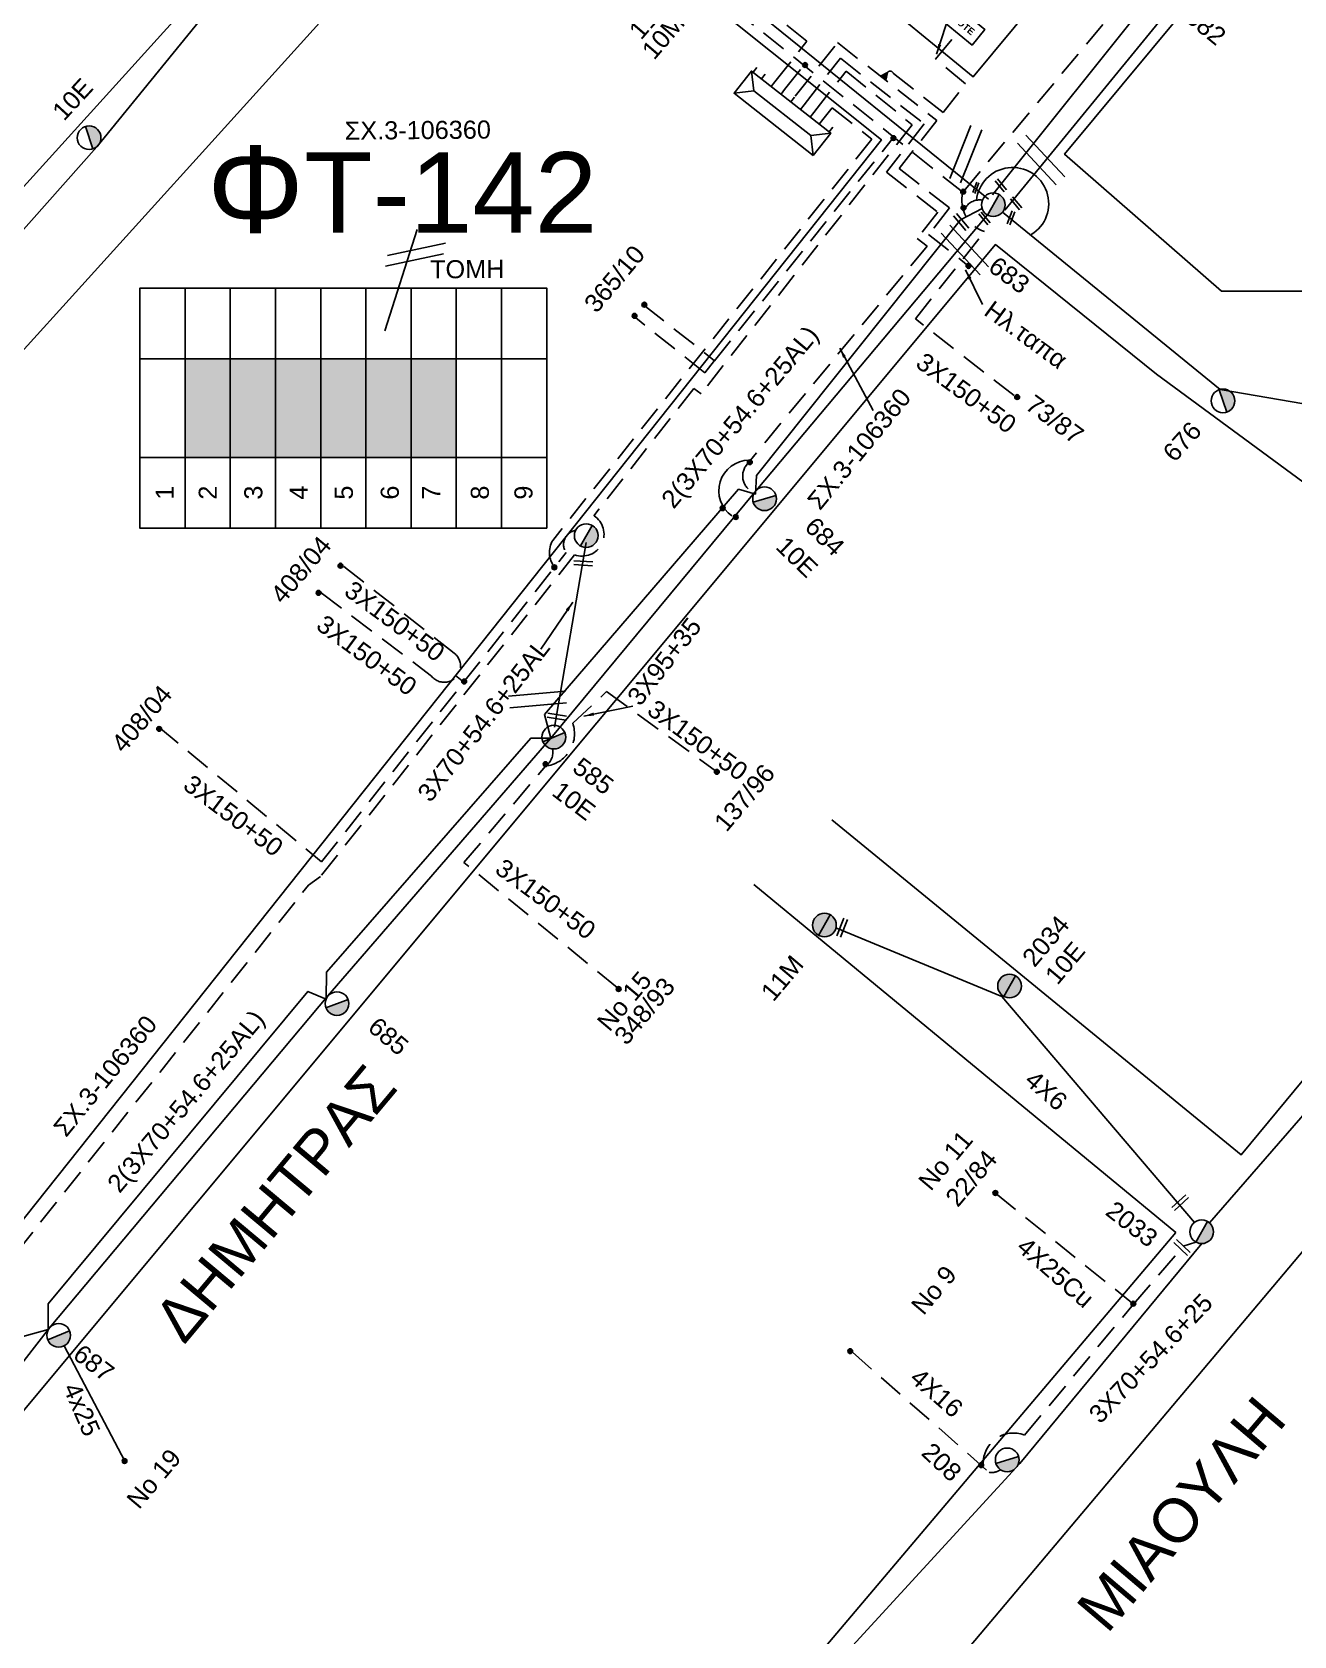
# Model space of a CAD drawing. Header units: millimetres. Extents: x 3156 to 5307, y 1191 to 2273.
# Drawn here: x 3707.9 to 3833.5, y 1352.7 to 1512.4 of the extents above; entities that cross this region are included whole.
import ezdxf
from ezdxf.enums import TextEntityAlignment as Align

# ---------------------------------------------------------------- set-up
doc = ezdxf.new("R2010")
doc.units = ezdxf.units.MM
doc.linetypes.add('DASHED', pattern=[19.05, 12.7, -6.35])
for name, color, linetype in [('Pillar OTE', 7, 'Continuous'), ('Άγνωστα', 7, 'Continuous'), ('Ασφαλειοκιβώτια Χ.Τ 9 αναχωρήσεων', 7, 'Continuous'), ('Γυμνά εναέρια ΧΤ και ΦΟΠ (3Φ)   4x50+16AL', 7, 'Continuous'), ('Εναέρια παροχή ΧΤ 4x16', 7, 'SYN_LINE'), ('Εναέρια παροχή ΧΤ 4x25', 7, 'SYN_LINE'), ('Επιγραφές - Σχήματα', 7, 'Continuous'), ('Καλώδια ΧΤ   3x150+50AL', 7, 'DASHED'), ('Καλώδια ΧΤ   3x150+50CU', 7, 'DASHED'), ('Καλώδια ΧΤ   3x150AL+50XLPE', 7, 'DASHED'), ('Μηχανική τομή', 7, 'Continuous'), ('Στύλος Ξύλινος', 7, 'Continuous'), ('Στύλος Ξύλινος @ 1', 7, 'Continuous'), ('Στύλος ΦΜ', 7, 'Continuous'), ('Στύλος ΦΜ @ 1', 7, 'Continuous'), ('Συνδέσεις', 7, 'Continuous'), ('Συνεστραμμένα ΧΤ   3x70+54.6+25 AL', 7, 'SYN_LINE'), ('Τομή', 7, 'Continuous'), ('Υποσταθμός πόλεως', 7, 'Continuous'), ('Υπόβαθρο ΔΕΗ', 7, 'Continuous'), ('Υπόγεια καλώδια Παροχών ΧΤ   4x16CU', 7, 'DASHED'), ('Υπόγεια καλώδια Παροχών ΧΤ   4x25', 7, 'DASHED'), ('Υπόγεια καλώδια Παροχών ΧΤ   4x6', 7, 'DASHED')]:
    doc.layers.add(name, color=color, linetype=linetype)
doc.styles.add('arial', font='arial.ttf')
doc.styles.get("Standard").update_dxf_attribs({"font": 'arial.ttf'})
doc.linetypes.add('SYN_LINE', pattern='A,0.5,-0.0001,["/\\/\\/\\/",Standard,S=0.1,R=0,X=0,Y=-0.05],-0.25', length=0.7501)
doc.dimstyles.new('ISO-25', dxfattribs={"dimtxt": 2.5, "dimasz": 2.5, "dimexe": 1.25, "dimexo": 0.625, "dimtad": 1, "dimtxsty": 'Standard', "dimcen": 2.5, "dimadec": 0, "dimazin": 0, "dimtfac": 1, "dimtmove": 0, "dimatfit": 3, "dimfxl": 1, "dimarcsym": 0})

# ---------------------------------------------------------------- blocks, each defined once
blk = doc.blocks.new('ΥΠΑΡΧΩΝ ΤΣΙΜΕΝΤΕΝΙΟΣ ΣΤΥΛΟΣ')
at = {"layer": 'Στύλος ΦΜ'}
blk.add_hatch(color=7, dxfattribs=at).paths.add_polyline_path([(-1.29, -2.28, 0.574793), (2.62, 0, 0.268822), (1.3, 2.27)])
at = {"layer": 'Στύλος ΦΜ', "color": 7}
blk.add_line((-1.29, -2.28), (1.3, 2.27), dxfattribs=at)
blk.add_circle((0, 0), 2.62, dxfattribs=at)
at = {"layer": 'Στύλος ΦΜ', "flags": 4}
for tag, p in [('ΑΡΙΘΜΟΣ', (-4.68, 8.05)), ('ΤΥΠΟΣ', (-4.91, 3.03))]:
    blk.add_attdef(tag, p, '', height=4, dxfattribs=at)
blk = doc.blocks.new('ΥΠΑΡΧΩΝ ΞΥΛΙΝΟΣ ΣΤΥΛΟΣ')
at = {"layer": 'Στύλος Ξύλινος'}
h = blk.add_hatch(color=7, dxfattribs=at)
h.paths.add_polyline_path([(-2.62, 0, 0.270008), (-1.29, -2.28), (1.3, 2.27, 0.576266)])
h.paths.add_polyline_path([(-1.29, -2.28, 0.574793), (2.62, 0, 0.268822), (1.3, 2.27)])
at = {"layer": 'Στύλος Ξύλινος', "color": 7}
blk.add_line((-1.29, -2.28), (1.3, 2.27), dxfattribs=at)
blk.add_circle((0, 0), 2.62, dxfattribs=at)
at = {"layer": 'Στύλος Ξύλινος', "flags": 4}
for tag, p in [('ΑΡΙΘΜΟΣ', (-4.91, 8.6)), ('ΤΥΠΟΣ', (-4.85, 3.39))]:
    blk.add_attdef(tag, p, '', height=4, dxfattribs=at)
blk = doc.blocks.new('ΤΟΜΗ')
at = {"layer": 'Τομή', "ltscale": 40}
for p, q in [((-5.68, 0), (5.68, 0)), ((5.68, -2.33), (-5.68, -2.33))]:
    blk.add_line(p, q, dxfattribs=at)
blk = doc.blocks.new('ΜΗΧΑΝΙΚΗ ΤΟΜΗ')
at = {"layer": 'Μηχανική τομή', "ltscale": 40}
for p, q in [((-1.89, 0.78), (1.89, 0.78)), ((1.89, 0), (-1.89, 0))]:
    blk.add_line(p, q, dxfattribs=at)
blk = doc.blocks.new('ΑΣΦΑΛΕΙΟΚΙΒΩΤΙΟ ΥΠΟΣΤΑΘΜΟΥ 9 ΑΝΑΧΩΡΗΣΕΩΝ')
at = {"layer": 'Ασφαλειοκιβώτια Χ.Τ 9 αναχωρήσεων', "ltscale": 40}
for p, q in [((-23.8, 40.36), (24.02, 40.36)), ((-9.72, 40.36), (-9.72, -40.64)), ((9.94, 40.36), (9.94, -40.64)), ((-23.8, 31.36), (24.02, 31.36)), ((-23.8, 22.36), (24.02, 22.36)), ((-23.8, 13.36), (24.02, 13.36)), ((-23.8, 4.36), (24.02, 4.36)), ((-23.8, -4.64), (24.02, -4.64)), ((-23.8, -13.64), (24.02, -13.64)), ((-23.8, -22.64), (24.02, -22.64)), ((-23.8, -31.64), (24.02, -31.64))]:
    blk.add_line(p, q, dxfattribs=at)
at = {"layer": 'Ασφαλειοκιβώτια Χ.Τ 9 αναχωρήσεων'}
blk.add_lwpolyline([(-23.8, -40.64), (24.02, -40.64), (24.02, 40.36), (-23.8, 40.36)], close=True, dxfattribs=at)
for s, p in [('1', (-18.12, 33.62)), ('2', (-18.12, 25.05)), ('3', (-18.12, 15.98)), ('4', (-18.12, 6.96)), ('5', (-18.12, -2.05)), ('6', (-18.12, -11.19)), ('7', (-18.12, -19.43)), ('8', (-18.12, -29.12)), ('9', (-18.12, -37.81))]:
    blk.add_text(s, height=3.6, dxfattribs=at).set_placement(p)
at = {"layer": 'Ασφαλειοκιβώτια Χ.Τ 9 αναχωρήσεων', "ltscale": 40}
for tag, height, p in [('ΟΝΟΜΑ', 5, (-0.16, 44.31)), ('ΚΕΙΜΕΝΟ 1', 2, (17.06, 35.59)), ('ΚΕΙΜΕΝΟ 2', 2, (17.06, 26.88)), ('ΚΕΙΜΕΝΟ 3', 2, (17.06, 17.69)), ('ΚΕΙΜΕΝΟ 4', 2, (17.06, 8.71)), ('ΚΕΙΜΕΝΟ 5', 2, (17.06, -0.13)), ('ΚΕΙΜΕΝΟ 6', 2, (17.06, -9.05)), ('ΚΕΙΜΕΝΟ 7', 2, (17.06, -18.13)), ('ΚΕΙΜΕΝΟ 8', 2, (17.06, -26.85)), ('ΚΕΙΜΕΝΟ 9', 2, (17.06, -35.99)), ('ΣΧ', 2, (-0.1, -42.64))]:
    blk.add_attdef(tag, text='', height=height, dxfattribs=at).set_placement(p, align=Align.MIDDLE_CENTER)
blk = doc.blocks.new('_ΣΥΝΔΕΣΗ')
at = {"layer": 'Συνδέσεις', "linetype": 'SYN_LINE', "ltscale": 40}
blk.add_hatch(color=256, dxfattribs=at).paths.add_polyline_path([(0.5, -0.01, 1), (-0.5, -0.01, 1)])
at = {"layer": 'Συνδέσεις'}
blk.add_circle((0, -0.01), 0.5, dxfattribs=at)
blk = doc.blocks.new('ΥΠΟΣΤΑΘΜΟΣ ΠΟΛΕΩΣ 9 ΑΝΑΧΩΡΗΣΕΩΝ')
at = {"layer": 'Υποσταθμός πόλεως', "ltscale": 40}
for p, q in [((-9.63, -2.82), (-9.63, -4)), ((-7.12, -2.82), (-7.12, -4)), ((-4.84, -2.82), (-4.84, -4)), ((-2.36, -2.82), (-2.36, -4)), ((0.09, -2.82), (0.09, -4)), ((2.55, -2.82), (2.55, -4)), ((5.02, -2.82), (5.02, -4)), ((7.48, -2.82), (7.48, -4)), ((9.61, -2.82), (9.61, -4))]:
    blk.add_line(p, q, dxfattribs=at)
blk.add_lwpolyline([(-10.02, 2.82), (10.02, 2.82), (10.02, -2.82), (-10.02, -2.82)], close=True, dxfattribs=at)
for points in [[(-7.21, 0), (-10.02, 2.82)], [(-10.02, -2.82), (-7.21, 0)], [(-7.21, 0), (7.21, 0)], [(7.21, 0), (10.02, 2.82)], [(10.02, -2.82), (7.21, 0)]]:
    blk.add_lwpolyline(points, dxfattribs=at)
at = {"layer": 'Υποσταθμός πόλεως', "linetype": 'SYN_LINE', "ltscale": 40, "flags": 1}
for tag, p in [('ΜΕΤΑΣΧΗΜΑΤΙΣΜΟΣ', (10.79, 1.71)), ('ΙΣΧΥΣ', (10.77, -1.08)), ('ΑΡΙΘΜΟΣ', (10.89, -3.8))]:
    blk.add_attdef(tag, p, '', height=1.8, dxfattribs=at)
blk = doc.blocks.new('PILLAR ΟΤΕ')
at = {"layer": 'Pillar OTE', "ltscale": 40}
blk.add_lwpolyline([(-3.31, 2.02), (3.39, 2.02), (3.39, -1.99), (-3.31, -1.99)], close=True, dxfattribs=at)
at = {"layer": 'Pillar OTE', "insert": (-1.81, 0.71), "char_height": 1.3575, "width": 109.961, "attachment_point": 1}
blk.add_mtext('{\\fArial|b1|i0|c161|p34;OTE}', dxfattribs=at)

msp = doc.modelspace()

# ---------------------------------------------------------------- hatches: boundary and pattern name
at = {"layer": 'Pillar OTE', "ltscale": 40}
h = msp.add_hatch(color=256, dxfattribs=at)
h.dxf.hatch_style = 1
h.paths.add_polyline_path([(3792.88, 1507.58), (3793.05, 1508.36), (3792.34, 1507.99)])
at = {"layer": 'Ασφαλειοκιβώτια Χ.Τ 9 αναχωρήσεων'}
for color, points in [(6, [(3727.62, 1479.85), (3723.12, 1479.85), (3723.12, 1470.02), (3727.62, 1470.02)]), (173, [(3732.12, 1479.85), (3727.62, 1479.85), (3727.62, 1470.02), (3732.12, 1470.02)]), (1, [(3736.62, 1479.85), (3732.12, 1479.85), (3732.12, 1470.02), (3736.62, 1470.02)]), (62, [(3741.12, 1479.85), (3736.62, 1479.85), (3736.62, 1470.02), (3741.12, 1470.02)]), (133, [(3745.62, 1479.85), (3741.12, 1479.85), (3741.12, 1470.02), (3745.62, 1470.02)]), (30, [(3750.12, 1479.85), (3745.62, 1479.85), (3745.62, 1470.02), (3750.12, 1470.02)])]:
    msp.add_hatch(color=color, dxfattribs=at).paths.add_polyline_path(points)

# ---------------------------------------------------------------- linework, layer by layer
at = {"layer": 'Pillar OTE', "ltscale": 40}
msp.add_lwpolyline([(3792.34, 1507.99), (3793.05, 1508.36), (3792.88, 1507.58), (3792.34, 1507.99)], dxfattribs=at)
at = {"layer": 'Άγνωστα', "color": 151, "linetype": 'SYN_LINE', "ltscale": 20}
msp.add_lwpolyline([(3803.49, 1496.15), (3819.85, 1516.63), (3837.25, 1536.87), (3855.88, 1559.32), (3896.84, 1608.53), (3921.26, 1638.12), (3943.03, 1664.74)], dxfattribs=at)
at = {"layer": 'Άγνωστα', "color": 2, "linetype": 'SYN_LINE', "ltscale": 20}
msp.add_lwpolyline([(3943.61, 1664.58), (3922.3, 1637.6), (3897.74, 1607.77), (3857.64, 1558.27), (3839.19, 1535.75), (3821.7, 1515.33), (3804.74, 1494.63)], dxfattribs=at)
at = {"layer": 'Άγνωστα', "color": 1}
msp.add_lwpolyline([(3804.49, 1494.44), (3826.18, 1476.79), (3859.48, 1471.08), (3879.55, 1461.83)], dxfattribs=at)
at = {"layer": 'Άγνωστα', "color": 1, "linetype": 'DASHED', "ltscale": 0.2}
msp.add_lwpolyline([(3805.65, 1476.19), (3795.83, 1483.82), (3802.73, 1492.51)], dxfattribs=at)
at = {"layer": 'Άγνωστα', "color": 30, "linetype": 'DASHED', "ltscale": 0.2}
msp.add_lwpolyline([(3766.13, 1417.24), (3750.88, 1429.7), (3759, 1439.29, 0.480088), (3761.71, 1443.57), (3765.07, 1446.71), (3775.91, 1438.84)], format="xyb", dxfattribs=at)
at = {"layer": 'Άγνωστα', "color": 30, "linetype": 'SYN_LINE', "ltscale": 10}
msp.add_lwpolyline([(3717.12, 1370.09), (3711.08, 1381.59)], dxfattribs=at)
at = {"layer": 'Άγνωστα', "color": 30, "linetype": 'DASHED', "ltscale": 0.2}
msp.add_arc((3758.06, 1440.68), 1.67, 304.06, 11.3917, dxfattribs=at)
at = {"layer": 'Γυμνά εναέρια ΧΤ και ΦΟΠ (3Φ)   4x50+16AL', "color": 173}
msp.add_lwpolyline([(3728.73, 1557.43), (3746.22, 1542.47), (3773.53, 1519.65), (3803.09, 1495.73)], dxfattribs=at)
at = {"layer": 'Εναέρια παροχή ΧΤ 4x16', "color": 85, "ltscale": 20}
msp.add_lwpolyline([(3787.91, 1423.18), (3804.44, 1416.35), (3823.6, 1393.86)], dxfattribs=at)
at = {"layer": 'Καλώδια ΧΤ   3x150+50AL', "color": 85, "ltscale": 0.2}
msp.add_lwpolyline([(3806.7, 1372.69), (3817.54, 1385.74), (3822.5, 1391.51), (3823.75, 1391.91)], dxfattribs=at)
msp.add_arc((3805.59, 1369.89), 3.01, 68.4169, 185.5958, dxfattribs=at)
at = {"layer": 'Καλώδια ΧΤ   3x150+50CU', "linetype": 'Continuous', "ltscale": 0.2}
for p, q in [((3742.99, 1482.63), (3746.23, 1492.7)), ((3743.26, 1490.13), (3749.06, 1491.36)), ((3743.06, 1489.06), (3748.86, 1490.3))]:
    msp.add_line(p, q, dxfattribs=at)
at = {"layer": 'Καλώδια ΧΤ   3x150+50CU', "color": 1, "ltscale": 0.2}
for points in [[(3879.47, 1604.92), (3887.29, 1598.52), (3836.47, 1539.42), (3800.54, 1496.42)], [(3782.81, 1506.65), (3784.73, 1509.06)], [(3768.8, 1485.19), (3775.83, 1479.65), (3793.53, 1501.71)], [(3775.81, 1479.66), (3774.85, 1478.45), (3767.78, 1484.07)]]:
    msp.add_lwpolyline(points, dxfattribs=at)
msp.add_lwpolyline([(3800.54, 1496.42), (3774.14, 1517.52, -1.057073), (3770.95, 1519.97), (3746.03, 1539.9)], format="xyb", dxfattribs=at)
at = {"layer": 'Καλώδια ΧΤ   3x150+50CU', "color": 173, "ltscale": 0.2}
msp.add_lwpolyline([(3781.84, 1507.42), (3785.01, 1511.45), (3774.89, 1519.64, 1.089263), (3773.29, 1519.85)], format="xyb", dxfattribs=at)
at = {"layer": 'Καλώδια ΧΤ   3x150+50CU', "color": 6, "ltscale": 0.2}
msp.add_lwpolyline([(3783.86, 1506), (3788.08, 1511.32), (3797.96, 1503.57), (3794.21, 1498.79), (3799.22, 1494.86), (3797.14, 1492.21), (3800.93, 1489.23)], dxfattribs=at)
at = {"layer": 'Καλώδια ΧΤ   3x150+50CU', "color": 30, "ltscale": 0.2}
msp.add_lwpolyline([(3784.74, 1505.14), (3788.36, 1509.76), (3796.69, 1503.23), (3792.95, 1498.42), (3798.05, 1494.44), (3796.01, 1491.83), (3796.99, 1491.07), (3778.97, 1469.22, 0.497504), (3779.79, 1466.52)], format="xyb", dxfattribs=at)
at = {"layer": 'Καλώδια ΧΤ   3x150+50CU', "color": 4, "ltscale": 0.2}
msp.add_lwpolyline([(3785.72, 1504.37), (3788.93, 1508.47), (3795.51, 1503.15), (3774.49, 1476.34), (3773.76, 1476.9), (3763.82, 1464.22, -0.895128), (3761.9, 1460.33), (3736.59, 1428.29), (3735.42, 1427.45)], format="xyb", dxfattribs=at)
at = {"layer": 'Καλώδια ΧΤ   3x150+50CU', "color": 62, "ltscale": 0.2}
for points in [[(3786.61, 1503.67), (3787.55, 1504.84), (3791.49, 1501.7), (3759.73, 1461.77, 0.32053), (3759.91, 1459.11)], [(3720.47, 1443.2), (3736.71, 1429.75), (3761.05, 1460.55, -0.55327), (3761.99, 1462.76)], [(3736.65, 1456.54), (3747.65, 1448.25, 1.127165), (3749.91, 1450.54), (3738.83, 1459.25)]]:
    msp.add_lwpolyline(points, format="xyb", dxfattribs=at)
msp.add_lwpolyline([(3750.03, 1448.31), (3750.86, 1447.66)], dxfattribs=at)
at = {"layer": 'Καλώδια ΧΤ   3x150+50CU', "color": 4, "ltscale": 0.2}
msp.add_lwpolyline([(3677.91, 1355.13), (3735.42, 1427.45)], dxfattribs=at)
at = {"layer": 'Καλώδια ΧΤ   3x150+50CU', "linetype": 'Continuous', "ltscale": 0.2}
for centre, radius, start, end in [((3805.5, 1495.29), 3.6, 301.1109, 174.9104), ((3779.29, 1466.71), 3.04, 90.5047, 235.378)]:
    msp.add_arc(centre, radius, start, end, dxfattribs=at)
at = {"layer": 'Καλώδια ΧΤ   3x150+50CU', "color": 1, "ltscale": 0.2}
for centre, radius, start, end in [((3803.76, 1495.66), 3.32, 166.7103, 251.7765), ((3802.21, 1494), 1.66, 80.1262, 148.2168)]:
    msp.add_arc(centre, radius, start, end, dxfattribs=at)
at = {"layer": 'Συνεστραμμένα ΧΤ   3x70+54.6+25 AL', "color": 30, "ltscale": 20}
for points in [[(3626.06, 1404.76), (3650.09, 1431.18), (3665.21, 1446.56), (3684.9, 1467.78), (3714.34, 1500.93), (3728.07, 1517.84)], [(3682.51, 1349.65), (3682.51, 1352.3), (3706.35, 1382.36), (3709.49, 1383.2), (3709.49, 1385.77), (3735.34, 1416.86), (3737.15, 1416.1), (3737.18, 1418.77), (3757.53, 1442.06), (3759.52, 1442.09), (3758.89, 1444.44), (3778.22, 1466.85), (3779.9, 1466.37), (3780, 1468.22), (3800.32, 1493.67), (3802.47, 1494.8)], [(3803, 1494.16), (3779.96, 1466.73), (3759.52, 1442.09), (3737.34, 1416.42), (3709.62, 1383.39), (3683.23, 1349.4)]]:
    msp.add_lwpolyline(points, dxfattribs=at)
at = {"layer": 'Συνεστραμμένα ΧΤ   3x70+54.6+25 AL', "color": 62, "ltscale": 15}
msp.add_lwpolyline([(3763.05, 1461.56), (3759.91, 1443.16)], dxfattribs=at)
at = {"layer": 'Συνεστραμμένα ΧΤ   3x70+54.6+25 AL', "color": 85, "ltscale": 20}
for points in [[(3879.91, 1461.35), (3868.68, 1445.25), (3848.83, 1421.1), (3825.1, 1393.83)], [(3739.52, 1293.94), (3762.18, 1318.65), (3784.75, 1346.49), (3806.23, 1369.86), (3824.33, 1391.76)]]:
    msp.add_lwpolyline(points, dxfattribs=at)
at = {"layer": 'Υπόβαθρο ΔΕΗ'}
for points in [[(3789.98, 1517.42), (3801.57, 1507.9), (3932.5, 1665.47), (3869.7, 1684.79)], [(3880.64, 1464.9), (3851.62, 1486.57), (3826.29, 1486.57), (3810.68, 1500.2), (3894.16, 1600.63), (3931.86, 1576.17), (3938.38, 1583.89), (3901.42, 1608.81), (3945.91, 1662.35), (3960.22, 1657.34), (3960.22, 1559.63), (3880.64, 1464.9)], [(3624.98, 1406.36), (3605.83, 1424.97), (3727.34, 1554.61), (3745.35, 1539.34), (3624.98, 1406.36)], [(3676.74, 1356.14), (3792.45, 1501.65), (3753.86, 1532.5), (3711.58, 1485.75)], [(3739.29, 1295.41), (3684.53, 1348.18), (3803.8, 1491.22), (3819.83, 1478.31)], [(3676.74, 1356.14), (3632.71, 1398.73), (3711.58, 1485.75)], [(3819.83, 1478.31), (3835.03, 1467.14), (3859.55, 1468.24), (3875.12, 1457.16), (3828.27, 1400.6), (3787.5, 1433.94)], [(3789.86, 1245.87), (3747.37, 1287.74), (3884.36, 1450.27), (3903.36, 1436.31), (3883.19, 1411.77), (3842.8, 1362.79), (3851.41, 1355.7), (3891.59, 1404.64), (3912.4, 1429.71), (3926.51, 1419.01), (3927.49, 1408.71), (3797.22, 1245.97)], [(3779.74, 1427.5), (3821.75, 1392.88)], [(3821.75, 1392.88), (3739.29, 1295.41)]]:
    msp.add_lwpolyline(points, dxfattribs=at)
at = {"layer": 'Υπόγεια καλώδια Παροχών ΧΤ   4x16CU', "color": 85, "linetype": 'DASHED', "ltscale": 0.2}
msp.add_lwpolyline([(3789.55, 1380.94), (3803.18, 1368.99, 0.208), (3804.3, 1369.26)], format="xyb", dxfattribs=at)
at = {"layer": 'Υπόγεια καλώδια Παροχών ΧΤ   4x25', "color": 85, "ltscale": 0.2}
msp.add_lwpolyline([(3803.82, 1396.74), (3817.54, 1385.74)], dxfattribs=at)
at = {"layer": 'Υπόγεια καλώδια Παροχών ΧΤ   4x6', "color": 6, "linetype": 'DASHED', "ltscale": 0.2}
msp.add_lwpolyline([(3793.05, 1508.36, -0.585333), (3793.64, 1508.24), (3798.58, 1504.36), (3800.81, 1507.22), (3797.84, 1509.66), (3800.02, 1512.31)], format="xyb", dxfattribs=at)

# ---------------------------------------------------------------- block references
at = {"layer": 'Pillar OTE', "xscale": 0.5, "yscale": 0.5, "zscale": 0.5, "rotation": 320.568029324533}
msp.add_blockref('PILLAR ΟΤΕ', (3800.79, 1512.92), dxfattribs=at)
at = {"layer": 'Ασφαλειοκιβώτια Χ.Τ 9 αναχωρήσεων', "xscale": 0.5, "yscale": 0.5, "zscale": 0.5, "rotation": 90}
msp.add_blockref('ΑΣΦΑΛΕΙΟΚΙΒΩΤΙΟ ΥΠΟΣΤΑΘΜΟΥ 9 ΑΝΑΧΩΡΗΣΕΩΝ', (3738.8, 1474.88), dxfattribs=at)
at = {"layer": 'Μηχανική τομή'}
for p, xscale, yscale, zscale, rotation in [((3804.22, 1497.02), 0.3811854373218285, 0.3811854373218285, 0.3811854373218285, 309.6537598130635), ((3801.73, 1496.91), 0.2930658199494143, 0.2930658199494143, 0.2930658199494143, 249.0947602300621), ((3805.2, 1493.92), 0.367375710578901, 0.367375710578901, 0.367375710578901, 249.0947602300621), ((3805.74, 1495.23), 0.3788008379974031, 0.3788008379974031, 0.3788008379974031, 309.6537598130635), ((3800.23, 1493.34), 0.4999999999990372, 0.4999999999990372, 0.4999999999990372, 309.6537598130635), ((3802.59, 1493.72), 0.3746574457356719, 0.3746574457356719, 0.3746574457356719, 309.6537598130635), ((3762.75, 1459.29), 0.4999999999990372, 0.4999999999990372, 0.4999999999990372, 356.3226361783071), ((3760.09, 1444.03), 0.4999999999990372, 0.4999999999990372, 0.4999999999990372, 350.8237266654235), ((3788.72, 1423.14), 0.4999999999989559, 0.4999999999989559, 0.4999999999989559, 68.82567616477093), ((3822.33, 1395.7), 0.499999999998956, 0.499999999998956, 0.499999999998956, 42.74381538543042), ((3822.5, 1391.51), 0.4999999999990222, 0.4999999999990222, 0.4999999999990222, 137.2473278999795)]:
    msp.add_blockref('ΜΗΧΑΝΙΚΗ ΤΟΜΗ', p, dxfattribs=dict(at, xscale=xscale, yscale=yscale, zscale=zscale, rotation=rotation))
at = {"layer": 'Στύλος Ξύλινος @ 1', "ltscale": 40, "xscale": 0.4499999999998181, "yscale": 0.4499999999998181, "zscale": 0.4499999999998181}
for p in [(3786.77, 1423.47), (3805.2, 1417.4)]:
    msp.add_blockref('ΥΠΑΡΧΩΝ ΞΥΛΙΝΟΣ ΣΤΥΛΟΣ', p, dxfattribs=at)
at = {"layer": 'Στύλος ΦΜ @ 1', "ltscale": 40}
ref = msp.add_blockref('ΥΠΑΡΧΩΝ ΤΣΙΜΕΝΤΕΝΙΟΣ ΣΤΥΛΟΣ', (3772.66, 1518.86), dxfattribs=dict(at, xscale=0.4499999999996628, yscale=0.4499999999996628, zscale=0.4499999999996628, rotation=49.32362904944844))
ref.add_attrib('ΤΥΠΟΣ', '1104', (3768.52, 1511.5), dxfattribs={"layer": '', "height": 1.8, "rotation": 49.3236, "flags": 4})
ref.add_attrib('ΑΡΙΘΜΟΣ', '10M', (3769.81, 1509.5), dxfattribs={"layer": '', "height": 1.8, "rotation": 49.3236, "flags": 4})
ref = msp.add_blockref('ΥΠΑΡΧΩΝ ΤΣΙΜΕΝΤΕΝΙΟΣ ΣΤΥΛΟΣ', (3713.56, 1501.85), dxfattribs=dict(at, xscale=0.4499999999998285, yscale=0.4499999999998285, zscale=0.4499999999998285, rotation=47.41592150925469))
ref.add_attrib('ΤΥΠΟΣ', '10E', (3711.06, 1503.43), dxfattribs={"layer": '', "height": 1.8, "rotation": 47.4159, "flags": 4})
at = {"layer": 'Στύλος ΦΜ @ 1', "ltscale": 40, "xscale": 0.4499999999998181, "yscale": 0.4499999999998181, "zscale": 0.4499999999998181}
for p in [(3803.58, 1495.18), (3763.05, 1462.24), (3824.33, 1392.94)]:
    msp.add_blockref('ΥΠΑΡΧΩΝ ΤΣΙΜΕΝΤΕΝΙΟΣ ΣΤΥΛΟΣ', p, dxfattribs=at)
at = {"layer": 'Στύλος ΦΜ @ 1', "ltscale": 40}
ref = msp.add_blockref('ΥΠΑΡΧΩΝ ΤΣΙΜΕΝΤΕΝΙΟΣ ΣΤΥΛΟΣ', (3826.45, 1475.65), dxfattribs=dict(at, xscale=0.4499999999998725, yscale=0.4499999999998725, zscale=0.4499999999998725, rotation=48.00420585882598))
ref.add_attrib('ΤΥΠΟΣ', '676', (3821.64, 1469.45), dxfattribs={"layer": '', "height": 1.8, "rotation": 48.0042, "flags": 4})
ref = msp.add_blockref('ΥΠΑΡΧΩΝ ΤΣΙΜΕΝΤΕΝΙΟΣ ΣΤΥΛΟΣ', (3780.81, 1465.91), dxfattribs=dict(at, xscale=0.4499999999998949, yscale=0.4499999999998949, zscale=0.4499999999998949, rotation=316.0906424043332))
ref.add_attrib('ΤΥΠΟΣ', '684', (3784.68, 1462.96), dxfattribs={"layer": '', "height": 1.8, "rotation": 316.0906, "flags": 4})
ref.add_attrib('ΑΡΙΘΜΟΣ', '10E', (3781.81, 1461.01), dxfattribs={"layer": '', "height": 1.8, "rotation": 316.0906, "flags": 4})
ref = msp.add_blockref('ΥΠΑΡΧΩΝ ΤΣΙΜΕΝΤΕΝΙΟΣ ΣΤΥΛΟΣ', (3759.83, 1442.18), dxfattribs=dict(at, xscale=0.449999999999826, yscale=0.449999999999826, zscale=0.449999999999826, rotation=322.8887310460319))
ref.add_attrib('ΤΥΠΟΣ', '585', (3761.55, 1438.86), dxfattribs={"layer": '', "height": 1.8, "rotation": 322.8887, "flags": 4})
ref.add_attrib('ΑΡΙΘΜΟΣ', '10E', (3759.51, 1436.47), dxfattribs={"layer": '', "height": 1.8, "rotation": 322.8887, "flags": 4})
ref = msp.add_blockref('ΥΠΑΡΧΩΝ ΤΣΙΜΕΝΤΕΝΙΟΣ ΣΤΥΛΟΣ', (3738.24, 1415.65), dxfattribs=dict(at, xscale=0.4499999999998908, yscale=0.4499999999998908, zscale=0.4499999999998908, rotation=319.6215392250006))
ref.add_attrib('ΤΥΠΟΣ', '685', (3741.19, 1413.08), dxfattribs={"layer": '', "height": 1.8, "rotation": 319.6215, "flags": 4})
ref = msp.add_blockref('ΥΠΑΡΧΩΝ ΤΣΙΜΕΝΤΕΝΙΟΣ ΣΤΥΛΟΣ', (3710.53, 1382.63), dxfattribs=dict(at, xscale=0.4499999999996617, yscale=0.4499999999996617, zscale=0.4499999999996617, rotation=322.528632621733))
ref.add_attrib('ΤΥΠΟΣ', '687', (3711.82, 1380.43), dxfattribs={"layer": '', "height": 1.8, "rotation": 322.5286, "flags": 4})
ref = msp.add_blockref('ΥΠΑΡΧΩΝ ΤΣΙΜΕΝΤΕΝΙΟΣ ΣΤΥΛΟΣ', (3804.97, 1370.23), dxfattribs=dict(at, xscale=0.449999999999776, yscale=0.449999999999776, zscale=0.449999999999776, rotation=316.9228149588564))
ref.add_attrib('ΤΥΠΟΣ', '208', (3796.31, 1370.79), dxfattribs={"layer": '', "height": 1.8, "rotation": 316.9228, "flags": 4})
at = {"layer": 'Συνδέσεις', "xscale": 0.4777242751394019, "yscale": 0.4777242751394019, "zscale": 0.4777242751394019}
for p in [(3784.84, 1509.09), (3793.64, 1501.82), (3800.58, 1496.48), (3800.62, 1494.87), (3801.11, 1489.09), (3768.84, 1485.23), (3767.87, 1484.12), (3805.96, 1476.04), (3779.34, 1469.55), (3776.64, 1464.98), (3777.94, 1464.1), (3738.59, 1459.25), (3759.88, 1459.09), (3736.41, 1456.55), (3750.9, 1447.72), (3720.54, 1443), (3759.01, 1439.49), (3776.06, 1438.73), (3766.28, 1417.11), (3803.79, 1396.8), (3817.52, 1385.78), (3789.34, 1381.06), (3717.09, 1370.12), (3802.38, 1369.71)]:
    msp.add_blockref('_ΣΥΝΔΕΣΗ', p, dxfattribs=at)
at = {"layer": 'Τομή', "xscale": 0.4999999999999309, "yscale": 0.4999999999999309, "zscale": 0.4999999999999309}
for p, rotation in [((3801.38, 1500), 248.2439497670518), ((3808.77, 1500.04), 312.9901816607469), ((3801.18, 1491.07), 312.9901816607469), ((3758.16, 1446.51), 5.134015859833787)]:
    msp.add_blockref('ΤΟΜΗ', p, dxfattribs=dict(at, rotation=rotation))
at = {"layer": 'Υποσταθμός πόλεως', "xscale": 0.5, "yscale": 0.5, "zscale": 0.5, "rotation": 141.8901921677614}
msp.add_blockref('ΥΠΟΣΤΑΘΜΟΣ ΠΟΛΕΩΣ 9 ΑΝΑΧΩΡΗΣΕΩΝ', (3782.58, 1504.29), dxfattribs=at)

# ---------------------------------------------------------------- texts
at = {"layer": 'Άγνωστα', "ltscale": 40, "char_height": 1.8, "attachment_point": 1, "style": 'arial'}
for s, insert, width, rotation in [('682', (3823.69, 1514.98), 43.5158, 320.68), ('ΣΧ.3-106360', (3739, 1503.45), 43.5158, 0.4687), ('ΤΟΜΗ', (3747.5, 1489.64), 43.5158, 0.4687), ('365/10', (3762.7, 1485.45), 43.5158, 49.8906), ('683', (3804.02, 1490.15), 43.5158, 323.6139), ('Hλ.ταπα', (3803.59, 1485.75), 43.5158, 323.6139), ('3X150+50', (3796.79, 1480.59), 43.5158, 323.6139), ('ΣΧ.3-106360', (3784.93, 1465.8), 43.5158, 50.839), ('73/87', (3807.71, 1476.39), 43.5158, 323.6139), ('408/04', (3731.48, 1456.49), 43.5158, 49.8906), ('3X150+50', (3739.89, 1457.87), 43.5158, 323.6139), ('3X150+50', (3737.1, 1454.48), 43.5158, 323.6139), ('408/04', (3715.63, 1441.66), 43.5158, 49.8906), ('3X150+50', (3770.05, 1446.03), 43.5158, 323.6139), ('137/96', (3775.64, 1433.8), 43.5158, 49.8906), ('3X150+50', (3723.87, 1438.56), 43.5158, 322.9632), ('3X150+50', (3754.91, 1430.21), 43.5158, 323.6139), ('2034', (3806.31, 1420.33), 43.5158, 49.8906), ('10Ε', (3808.59, 1418.57), 43.5158, 49.8906), ('11Μ', (3780.3, 1416.91), 43.5158, 49.8906), ('Νο 15', (3763.99, 1413.92), 43.5158, 49.8906), ('348/93', (3765.69, 1412.56), 43.5158, 49.8906), ('ΣΧ.3-106360', (3709.87, 1403.39), 43.5158, 50.839), ('Νο 11', (3795.98, 1398.06), 43.5158, 49.8906), ('22/84', (3798.67, 1396.45), 43.5158, 49.8906), ('2033', (3815.73, 1396.14), 38.2867, 322.0921), ('Νο 9', (3795.26, 1385.69), 43.5158, 49.8906), ('3X70+54.6+25', (3812.93, 1374.97), 43.5158, 46.6129), ('Νο 19', (3717.15, 1366.37), 43.5158, 49.8906)]:
    msp.add_mtext(s, dxfattribs=dict(at, insert=insert, width=width, rotation=rotation))
at = {"layer": 'Εναέρια παροχή ΧΤ 4x25', "ltscale": 20, "char_height": 1.8, "width": 43.5158, "attachment_point": 1, "rotation": 318.8599, "style": 'arial'}
for s, insert in [('4X6', (3807.77, 1409.16)), ('4X25Cu', (3806.96, 1392.56)), ('4X16', (3796.33, 1379.52))]:
    msp.add_mtext(s, dxfattribs=dict(at, insert=insert))
at = {"layer": 'Καλώδια ΧΤ   3x150AL+50XLPE', "ltscale": 0.2, "insert": (3712.58, 1378.11), "char_height": 1.8, "width": 43.5158, "attachment_point": 1, "rotation": 293.4955, "style": 'arial'}
msp.add_mtext('4x25', dxfattribs=at)
at = {"layer": 'Συνεστραμμένα ΧΤ   3x70+54.6+25 AL', "ltscale": 20, "char_height": 1.8, "width": 43.5158, "attachment_point": 1, "style": 'arial'}
for s, insert, rotation in [('2(3X70+54.6+25AL)', (3770.38, 1465.97), 49.9775), ('3X95+35', (3767, 1446.27), 52.1374), ('3X70+54.6+25AL', (3746.12, 1436.69), 52.1374), ('2(3X70+54.6+25AL)', (3715.22, 1397.85), 49.9775)]:
    msp.add_mtext(s, dxfattribs=dict(at, insert=insert, rotation=rotation))
at = {"layer": 'Υπόβαθρο ΔΕΗ', "insert": (3725.3, 1501.07), "char_height": 8, "width": 92.0926, "attachment_point": 1, "style": 'arial'}
msp.add_mtext('{\\H1.083x;Φ}T-142', dxfattribs=at)
at = {"layer": 'Υπόβαθρο ΔΕΗ', "char_height": 4, "width": 25.6049, "attachment_point": 1, "style": 'arial'}
for s, insert, rotation in [('{\\H1.083x;ΔΗΜΗΤΡΑΣ}', (3719.7, 1384.4), 50.0902), ('{\\H1.083x;MIAOYΛH}', (3811.61, 1355.62), 49.6748)]:
    msp.add_mtext(s, dxfattribs=dict(at, insert=insert, rotation=rotation))

# ---------------------------------------------------------------- leaders
at = {"layer": 'Επιγραφές - Σχήματα', "ltscale": 40}
for points in [[(3797.94, 1510.17), (3800.31, 1517.53)], [(3800.83, 1488.7), (3802.52, 1485.25)], [(3788.29, 1480.9), (3791.62, 1474.68)], [(3761.72, 1455.63), (3758.54, 1450.93)], [(3762.83, 1444.27), (3767.69, 1445.27)]]:
    msp.add_leader(points, dimstyle='ISO-25', override={"dimasz": 1, "dimtad": 0}, dxfattribs=at)

doc.saveas('drawing.dxf')
